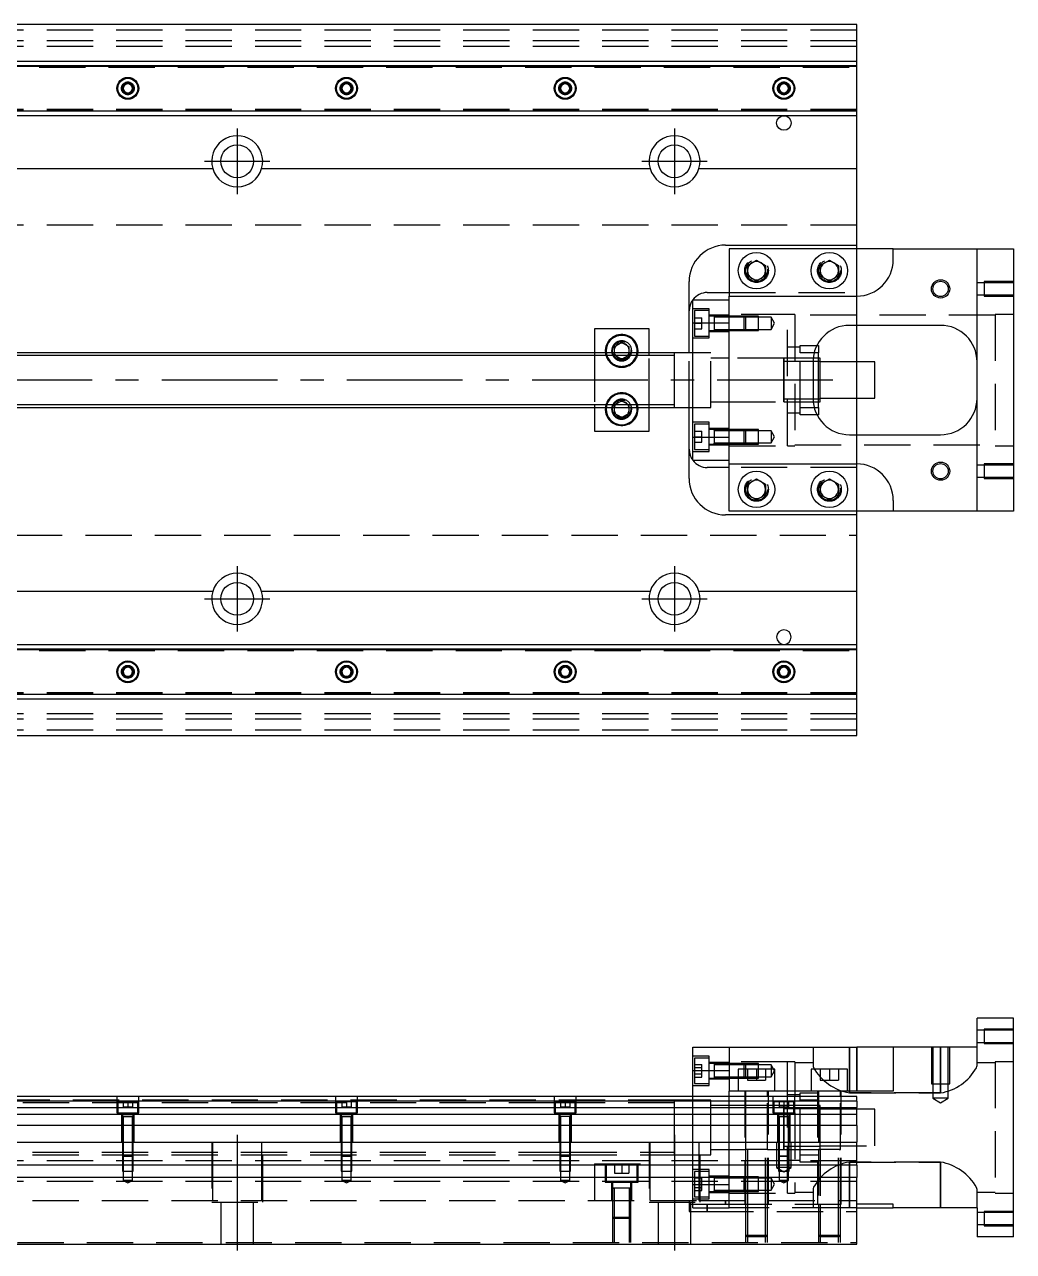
# Model space of a CAD drawing. Extents: x -14 to 951, y -279 to 102.
# Drawn here: x 471.7 to 743, y -239 to 97.5 of the extents above; entities that cross this region are included whole.
import ezdxf

# ---------------------------------------------------------------- set-up
doc = ezdxf.new("R2010")
doc.units = 0
doc.linetypes.add('CENTER', pattern=[50.8, 31.75, -6.35, 6.35, -6.35])
doc.linetypes.add('DASHED', pattern=[19.05, 12.7, -6.35])
doc.layers.get('0').update_dxf_attribs({"linetype": 'CONTINUOUS'})
doc.layers.add('CENTER', color=1, linetype='CENTER')

msp = doc.modelspace()

# ---------------------------------------------------------------- linework, layer by layer
at = {"color": 3, "linetype": 'DASHED'}
for p, q in [((700, 96), (0, 96)), ((700, 93), (0, 93)), ((700, 91.5), (0, 91.5)), ((418.5, 86.1), (700, 86.1)), ((418.5, 85.8), (700, 85.8)), ((450, 86.1147), (700, 86.1147)), ((498.5, 80), (498.516134, 80.21941)), ((558.5, 80), (558.516134, 80.21941)), ((618.5, 80), (618.516134, 80.21941)), ((681.477374, 80.25955), (681.5, 80)), ((700, 74.2), (418.5, 74.2)), ((700, 73.9), (418.5, 73.9)), ((700, 73.8853), (450, 73.8853)), ((700, 42.5), (12.1, 42.5)), ((700, 24), (700, 36)), ((675.477798, 30.364306), (675.5, 30)), ((689.5, 30), (689.520026, 30.346056)), ((735, 26.999994), (735, 23.000006)), ((743, 26.999994), (735, 26.999994)), ((665, 24), (700, 24)), ((700, 23), (700, 24)), ((735, 26.65), (733, 26.65)), ((743, 26.65), (735, 26.65)), ((665, 15.652476), (665, 22)), ((700, 15), (700, 23)), ((733, 23.35), (735, 23.35)), ((735, 23.35), (743, 23.35)), ((735, 23.000006), (743, 23.000006)), ((659.5, 19.55635), (655, 19.55635)), ((655.5, 19.05635), (655.5, 12.05635)), ((659.5, 19.05635), (655.5, 19.05635)), ((655.5, 17.05635), (657.5, 17.05635)), ((657.5, 15.55635), (657.5, 17.05635)), ((659.5, 11.55635), (659.5, 19.55635)), ((665, 17.80635), (659.5, 17.80635)), ((660.9, 17.55635), (659.5, 17.55635)), ((660.9, 17.55635), (660.895, 17.55635)), ((660.9, 17.556354), (660.9, 13.556344)), ((660.9, 17.55635), (660.9, 17.339888)), ((660.905, 17.55635), (660.9, 17.55635)), ((665, 17.55635), (660.9, 17.55635)), ((660.9, 17.339888), (660.9, 13.77281)), ((665, 17.20635), (660.9, 17.20635)), ((681, 18), (665, 18)), ((669.15, 17.55635), (665, 17.55635)), ((669.150006, 17.556344), (665, 17.556344)), ((669.5, 17.20635), (665, 17.20635)), ((669.15, 13.55635), (669.15, 17.55635)), ((669.5, 17.20635), (669.15, 17.55635)), ((673, 17.556344), (669.150006, 17.556344)), ((669.5, 17.20635), (669.5, 13.90635)), ((673, 17.20635), (669.5, 17.20635)), ((673, 13.556354), (673, 17.556344)), ((676.5, 17.20635), (673, 17.20635)), ((676.5, 17.20635), (676.5, 13.90635)), ((677.452628, 15.55635), (676.5, 17.20635)), ((681, -18), (681, 18)), ((683, 18), (681, 18)), ((683, 18), (683, -18)), ((738, 17.75), (683, 17.75)), ((738, 18), (738, -18)), ((743, 18), (738, 18)), ((655.5, 15.55635), (657.5, 15.55635)), ((655.5, 14.05635), (657.5, 14.05635)), ((657.5, 14.05635), (657.5, 15.55635)), ((659.5, 13.55635), (660.9, 13.55635)), ((660.895, 13.55635), (660.9, 13.55635)), ((660.9, 13.90635), (665, 13.90635)), ((660.9, 13.77281), (660.9, 13.55635)), ((660.9, 13.55635), (660.905, 13.55635)), ((660.9, 13.55635), (665, 13.55635)), ((665, 13.90635), (669.5, 13.90635)), ((665, 13.556354), (669.15, 13.556354)), ((665, 13.55635), (669.15, 13.55635)), ((669.15, 13.55635), (669.5, 13.90635)), ((669.15, 13.556354), (673, 13.556354)), ((669.5, 13.90635), (673, 13.90635)), ((673, 13.90635), (676.5, 13.90635)), ((676.5, 13.90635), (677.452628, 15.55635)), ((655, 11.55635), (659.5, 11.55635)), ((655.5, 12.05635), (659.5, 12.05635)), ((659.5, 13.30635), (665, 13.30635)), ((628, 7.5), (628, 6.75)), ((628, 6.75), (628, -6.75)), ((633.5, 6.8453), (633.5, 7.5)), ((633.665064, 6.75), (633.5, 6.8453)), ((635.5, 5.690598), (633.665064, 6.75)), ((637.334936, 6.75), (635.5, 5.690598)), ((637.5, 6.8453), (637.334936, 6.75)), ((637.5, 7.5), (637.5, 6.8453)), ((637.983582, 8.286038), (638, 8)), ((643, 6.75), (643, 7.5)), ((643, -6.75), (643, 6.75)), ((650, 7.5), (649.995, 7.5)), ((650.005, 7.5), (650, 7.5)), ((654, -7.5), (654, 7.5)), ((660, 7.5), (655, 7.5)), ((660, -7.5), (660, 7.5)), ((684.5, 9), (681, 9)), ((684.5, 9.5), (689.069714, 9.5)), ((684.5, 7.5), (684.5, 9.5)), ((684.5, -7.5), (684.5, 7.5)), ((688.317542, 7.5), (684.5, 7.5)), ((665, 6), (660, 6)), ((680, 6), (665, 6)), ((680, 6), (679.995, 6)), ((680, -6.000006), (680, 6.000006)), ((680, 6), (680, -6)), ((680.005, 6), (680, 6)), ((681, 6), (680, 6)), ((681, 5.125), (680, 5.125)), ((684.5, 6), (681, 6)), ((684.5, 5.125), (681, 5.125)), ((688.050126, 6), (684.5, 6)), ((688.000782, 5.125), (684.5, 5.125)), ((700, -5), (700, 5)), ((633.665064, -6.75), (635.5, -5.690598)), ((635.5, -5.690598), (637.334936, -6.75)), ((660, -6), (665, -6)), ((665, -6), (680, -6)), ((679.995, -6), (680, -6)), ((680, -5.125), (681, -5.125)), ((680, -6), (680.005, -6)), ((680, -6), (681, -6)), ((681, -5.125), (684.5, -5.125)), ((681, -6), (684.5, -6)), ((684.5, -5.125), (688.000782, -5.125)), ((684.5, -6), (688.050126, -6)), ((628, -6.75), (628, -7.5)), ((633.5, -6.8453), (633.665064, -6.75)), ((633.5, -7.5), (633.5, -6.8453)), ((637.334936, -6.75), (637.5, -6.8453)), ((637.5, -6.8453), (637.5, -7.5)), ((637.983582, -7.713962), (638, -8)), ((643, -7.5), (643, -6.75)), ((649.995, -7.5), (650, -7.5)), ((650, -7.5), (650.005, -7.5)), ((655, -7.5), (660, -7.5)), ((681, -9), (684.5, -9)), ((684.5, -7.5), (688.317542, -7.5)), ((684.5, -9.5), (684.5, -7.5)), ((689.069714, -9.5), (684.5, -9.5)), ((659.5, -11.55635), (655, -11.55635)), ((655.5, -12.05635), (655.5, -19.05635)), ((659.5, -12.05635), (655.5, -12.05635)), ((659.5, -19.55635), (659.5, -11.55635)), ((665, -13.30635), (659.5, -13.30635)), ((655.5, -14.05635), (657.5, -14.05635)), ((655.5, -15.55635), (657.5, -15.55635)), ((657.5, -15.55635), (657.5, -14.05635)), ((657.5, -17.05635), (657.5, -15.55635)), ((660.9, -13.55635), (659.5, -13.55635)), ((660.9, -13.55635), (660.895, -13.55635)), ((660.9, -13.556344), (660.9, -17.556354)), ((660.9, -13.55635), (660.9, -13.77281)), ((660.9, -13.773058), (660.9, -13.55635)), ((665, -13.55635), (660.9, -13.55635)), ((660.905, -13.55635), (660.9, -13.55635)), ((660.9, -13.77281), (660.9, -17.339888)), ((665, -13.90635), (660.9, -13.90635)), ((669.15, -13.55635), (665, -13.55635)), ((669.15, -13.556352), (665, -13.556354)), ((669.5, -13.90635), (665, -13.90635)), ((665, -22), (665, -15.652476)), ((669.15, -17.55635), (669.15, -13.55635)), ((669.5, -13.90635), (669.15, -13.55635)), ((673, -13.556354), (669.15, -13.556352)), ((669.5, -13.90635), (669.5, -17.20635)), ((673, -13.90635), (669.5, -13.90635)), ((673, -17.556344), (673, -13.556354)), ((676.5, -13.90635), (673, -13.90635)), ((676.5, -13.90635), (676.5, -17.20635)), ((677.452628, -15.55635), (676.5, -13.90635)), ((676.5, -17.20635), (677.452628, -15.55635)), ((700, -23), (700, -15)), ((655, -19.55635), (659.5, -19.55635)), ((655.5, -17.05635), (657.5, -17.05635)), ((655.5, -19.05635), (659.5, -19.05635)), ((659.5, -17.55635), (660.9, -17.55635)), ((659.5, -17.80635), (665, -17.80635)), ((660.895, -17.55635), (660.9, -17.55635)), ((660.9, -17.20635), (665, -17.20635)), ((660.9, -17.55635), (660.9, -17.339682)), ((660.9, -17.339888), (660.9, -17.55635)), ((660.9, -17.55635), (665, -17.55635)), ((660.9, -17.55635), (660.905, -17.55635)), ((665, -17.20635), (669.5, -17.20635)), ((665, -17.556344), (669.15, -17.556346)), ((665, -17.55635), (669.15, -17.55635)), ((665, -18), (681, -18)), ((669.15, -17.55635), (669.5, -17.20635)), ((669.15, -17.556346), (673, -17.556344)), ((669.5, -17.20635), (673, -17.20635)), ((673, -17.20635), (676.5, -17.20635)), ((681, -18), (683, -18)), ((683, -17.75), (738, -17.75)), ((738, -18), (743, -18)), ((700, -24), (700, -23)), ((735, -23.35), (733, -23.35)), ((735, -23.000006), (735, -26.999994)), ((743, -23.000006), (735, -23.000006)), ((743, -23.35), (735, -23.35)), ((700, -24), (665, -24)), ((700, -36), (700, -24)), ((733, -26.65), (735, -26.65)), ((735, -26.65), (743, -26.65)), ((669.5, -30), (669.520026, -29.653944)), ((695.477798, -29.635694), (695.5, -30)), ((735, -26.999994), (743, -26.999994)), ((12.1, -42.5), (700, -42.5)), ((418.5, -73.9), (700, -73.9)), ((450, -73.8853), (700, -73.8853)), ((418.5, -74.2), (700, -74.2)), ((501.477374, -79.74045), (501.5, -80)), ((561.477374, -79.74045), (561.5, -80)), ((621.477374, -79.74045), (621.5, -80)), ((678.5, -80), (678.516134, -79.78059)), ((700, -85.8), (418.5, -85.8)), ((700, -86.1), (418.5, -86.1)), ((700, -86.1147), (450, -86.1147)), ((700, -91.5), (0, -91.5)), ((700, -93), (0, -93)), ((700, -96), (0, -96)), ((735, -177.990006), (735, -181.989994)), ((743, -177.990006), (735, -177.990006)), ((735, -178.34), (733, -178.34)), ((733, -181.64), (735, -181.64)), ((743, -178.34), (735, -178.34)), ((735, -181.64), (743, -181.64)), ((688, -182.99), (688, -187.958778)), ((698, -195.499874), (698, -182.99)), ((698, -182.99), (698, -194.99)), ((700, -182.99), (700, -194.99)), ((720.500006, -182.99), (720.500006, -192.99)), ((720.9, -182.99), (720.9, -192.99)), ((723, -182.99), (723, -195.499874)), ((723, -195.499874), (723, -182.99)), ((725.1, -192.99), (725.1, -182.99)), ((725.499994, -192.99), (725.499994, -182.99)), ((733, -187.958778), (733, -182.99)), ((735, -181.989994), (743, -181.989994)), ((659.5, -185.43365), (655, -185.43365)), ((655.5, -185.93365), (655.5, -189.43365)), ((659.5, -185.93365), (655.5, -185.93365)), ((655.5, -187.7016), (657.5, -187.7016)), ((657.5, -188.567626), (657.5, -187.7016)), ((659.5, -193.43365), (659.5, -185.43365)), ((665, -187.18365), (659.5, -187.18365)), ((660.9, -187.43365), (659.5, -187.43365)), ((660.9, -187.43365), (660.895, -187.43365)), ((660.9, -187.43365), (660.9, -187.650318)), ((660.905, -187.43365), (660.9, -187.43365)), ((665, -187.43365), (660.9, -187.43365)), ((660.9, -187.650318), (660.9, -188.018664)), ((660.9, -188.018664), (660.9, -189.43365)), ((681, -186.99), (665, -186.99)), ((669.15, -187.43365), (665, -187.43365)), ((669.15, -187.433654), (665, -187.433656)), ((669.15, -188.99), (669.15, -187.43365)), ((669.5, -187.78365), (669.15, -187.43365)), ((673, -187.433656), (669.15, -187.433654)), ((669.5, -187.78365), (669.5, -188.99)), ((673, -187.78365), (669.5, -187.78365)), ((673, -188.99), (673, -187.433656)), ((676.5, -187.78365), (673, -187.78365)), ((676.5, -187.78365), (676.5, -191.08365)), ((677.452628, -189.43365), (676.5, -187.78365)), ((681, -194.99), (681, -186.99)), ((683, -186.99), (681, -186.99)), ((683, -186.99), (683, -196.49)), ((688, -187.24), (683, -187.24)), ((688, -187.958778), (688.034792, -188.2257)), ((688.034792, -188.2257), (688.13642, -188.531226)), ((732.823178, -188.624328), (732.954746, -188.26671)), ((732.954746, -188.26671), (733, -187.958778)), ((738, -187.24), (733, -187.24)), ((738, -186.99), (738, -222.99)), ((743, -186.99), (738, -186.99)), ((655.5, -188.567626), (657.5, -188.567626)), ((655.5, -189.43365), (655.5, -192.93365)), ((655.5, -190.299676), (657.5, -190.299676)), ((655.5, -191.165702), (657.5, -191.165702)), ((657.5, -190.299676), (657.5, -188.567626)), ((657.5, -191.165702), (657.5, -190.299676)), ((659.5, -191.43365), (660.9, -191.43365)), ((659.5, -191.68365), (665, -191.68365)), ((660.895, -191.43365), (660.9, -191.43365)), ((660.9, -189.43365), (660.9, -190.84871)), ((660.9, -190.84871), (660.9, -191.216942)), ((660.9, -191.216942), (660.9, -191.43365)), ((660.9, -191.43365), (660.905, -191.43365)), ((660.9, -191.43365), (665, -191.43365)), ((665, -191.433646), (667.5, -191.433646)), ((665, -191.43365), (667.5, -191.43365)), ((667.5, -191.433646), (669.15, -191.433648)), ((667.5, -191.43365), (669.15, -191.43365)), ((669.15, -189.43365), (669.15, -188.99)), ((669.15, -191.43365), (669.15, -189.43365)), ((669.15, -191.43365), (669.5, -191.08365)), ((669.15, -191.433648), (673, -191.433646)), ((669.5, -188.99), (669.5, -189.43365)), ((669.5, -189.43365), (669.5, -191.08365)), ((669.5, -191.08365), (673, -191.08365)), ((670, -188.99), (670, -191.99)), ((672.5, -188.99), (672.5, -191.99)), ((673, -191.433646), (673, -188.99)), ((673, -191.08365), (676.5, -191.08365)), ((675, -188.99), (675, -191.99)), ((676.5, -191.08365), (677.452628, -189.43365)), ((690, -188.99), (690, -191.99)), ((692.5, -188.99), (692.5, -191.99)), ((695, -188.99), (695, -191.99)), ((655, -193.43365), (659.5, -193.43365)), ((655.5, -192.93365), (659.5, -192.93365)), ((669.25, -194.99), (669.25, -225.99)), ((669.5, -194.99), (669.5, -196.49)), ((670, -191.99), (672.5, -191.99)), ((672.5, -191.99), (675, -191.99)), ((675.5, -196.49), (675.5, -194.99)), ((675.75, -225.99), (675.75, -194.99)), ((681, -196.49), (681, -194.99)), ((689.25, -194.99), (689.25, -225.99)), ((689.5, -194.99), (689.5, -196.49)), ((690, -191.99), (692.5, -191.99)), ((692.5, -191.99), (695, -191.99)), ((695.5, -196.49), (695.5, -194.99)), ((695.75, -225.99), (695.75, -194.99)), ((698, -194.99), (698, -195.499874)), ((720.500006, -192.99), (725.499994, -192.99)), ((720.9, -192.99), (720.9, -196.99)), ((725.1, -196.99), (725.1, -192.99)), ((650, -197.49), (443.5, -197.49)), ((617.25, -198.24), (443.5, -198.24)), ((497, -196.49), (497, -200.99)), ((502.75, -197.99), (497.25, -197.99)), ((497.25, -197.99), (497.25, -200.99)), ((498.75, -197.99), (498.75, -199.29)), ((500, -197.99), (500, -199.29)), ((501.25, -197.99), (501.25, -199.29)), ((502.75, -200.99), (502.75, -197.99)), ((503, -200.99), (503, -196.49)), ((557, -196.49), (557, -200.99)), ((562.75, -197.99), (557.25, -197.99)), ((557.25, -197.99), (557.25, -200.99)), ((558.75, -197.99), (558.75, -199.29)), ((560, -197.99), (560, -199.29)), ((561.25, -197.99), (561.25, -199.29)), ((562.75, -200.99), (562.75, -197.99)), ((563, -200.99), (563, -196.49)), ((617, -196.49), (617, -200.99)), ((622.75, -197.99), (617.25, -197.99)), ((617.25, -197.99), (617.25, -200.99)), ((622.75, -198.24), (617.25, -198.24)), ((618.75, -197.99), (618.75, -199.29)), ((620, -197.99), (620, -199.29)), ((621.25, -197.99), (621.25, -199.29)), ((622.75, -200.99), (622.75, -197.99)), ((650, -198.24), (622.75, -198.24)), ((623, -200.99), (623, -196.49)), ((650, -197.49), (649.995, -197.49)), ((650, -204.789932), (650, -197.489994)), ((650, -197.490668), (650, -197.49)), ((655, -197.49), (650, -197.49)), ((650.005, -197.49), (650, -197.49)), ((650, -198.038872), (650, -197.490668)), ((650, -204.78995), (650, -198.038872)), ((655, -208.99), (655, -196.49)), ((660, -197.49), (655, -197.49)), ((660, -204.99), (660, -197.49)), ((665, -208.99), (665, -196.49)), ((669.5, -196.49), (669.5, -208.99)), ((675.5, -210.995), (675.5, -196.49)), ((677, -196.49), (677, -200.99)), ((682.75, -197.99), (677.25, -197.99)), ((677.25, -197.99), (677.25, -200.99)), ((678.75, -197.99), (678.75, -199.29)), ((680, -197.99), (680, -199.29)), ((684.5, -195.99), (681, -195.99)), ((681, -197.99), (681, -196.49)), ((681, -204.99), (681, -197.99)), ((681.25, -197.99), (681.25, -199.29)), ((682.75, -200.99), (682.75, -197.99)), ((683, -200.99), (683, -196.49)), ((684.5, -195.49), (689.5, -195.49)), ((684.5, -196.49), (684.5, -195.49)), ((684.5, -197.49), (684.5, -196.49)), ((689.5, -197.49), (684.5, -197.49)), ((684.5, -212.49), (684.5, -197.49)), ((689.5, -196.49), (689.5, -210.995)), ((695.5, -210.995), (695.5, -196.49)), ((698, -195.499874), (723, -195.499874)), ((723, -195.499874), (698, -195.499874)), ((725.1, -196.99), (720.9, -196.99)), ((720.9, -196.99), (723, -198.202436)), ((723, -198.202436), (725.1, -196.99)), ((497, -200.99), (503, -200.99)), ((498.25, -200.99), (498.25, -208.99)), ((498.5, -200.99), (498.5, -201.99)), ((498.75, -199.29), (500, -199.29)), ((500, -199.29), (501.25, -199.29)), ((501.5, -201.99), (501.5, -200.99)), ((501.75, -208.99), (501.75, -200.99)), ((557, -200.99), (563, -200.99)), ((558.25, -200.99), (558.25, -208.99)), ((558.5, -200.99), (558.5, -201.99)), ((558.75, -199.29), (560, -199.29)), ((560, -199.29), (561.25, -199.29)), ((561.5, -201.99), (561.5, -200.99)), ((561.75, -208.99), (561.75, -200.99)), ((617, -200.99), (623, -200.99)), ((618.25, -200.99), (618.25, -208.99)), ((618.5, -200.99), (618.5, -201.99)), ((618.75, -199.29), (620, -199.29)), ((620, -199.29), (621.25, -199.29)), ((621.5, -201.99), (621.5, -200.99)), ((621.75, -208.99), (621.75, -200.99)), ((665, -198.99), (660, -198.99)), ((669.5, -198.99), (665, -198.99)), ((675.5, -198.99), (669.5, -198.99)), ((677.25, -198.99), (675.5, -198.99)), ((677, -200.99), (683, -200.99)), ((680.005, -198.99), (677.25, -198.99)), ((678.25, -200.99), (678.25, -208.99)), ((678.5, -200.99), (678.5, -201.99)), ((678.75, -199.29), (680, -199.29)), ((681, -198.99), (679.995, -198.99)), ((680, -210.990006), (680, -198.989994)), ((680, -198.99), (680, -204.789946)), ((680, -199.664966), (680, -198.99)), ((680, -199.29), (681.25, -199.29)), ((680, -199.865), (680, -210.115)), ((681, -199.865), (680, -199.865)), ((682.75, -198.99), (681, -198.99)), ((682.75, -199.865), (681, -199.865)), ((681.5, -201.99), (681.5, -200.99)), ((681.75, -208.99), (681.75, -200.99)), ((684.5, -198.99), (682.75, -198.99)), ((684.5, -199.865), (682.75, -199.865)), ((683, -200.99), (683, -222.99)), ((689.5, -198.99), (684.5, -198.99)), ((689.5, -199.865), (684.5, -199.865)), ((690, -198.99), (689.5, -198.99)), ((690, -199.865), (689.5, -199.865)), ((690, -204.99), (690, -198.99)), ((695.5, -199.99), (690, -199.99)), ((700, -199.99), (695.5, -199.99)), ((705, -199.99), (700, -199.99)), ((705, -204.99), (705, -199.99)), ((501.500006, -201.99), (498.499994, -201.99)), ((498.5, -201.985), (498.5, -201.99)), ((498.5, -201.99), (498.62467, -201.99)), ((498.624678, -201.99), (498.5, -201.99)), ((498.5, -201.99), (498.5, -201.995)), ((498.5, -201.99), (498.5, -208.99)), ((498.62467, -201.99), (501.375392, -201.99)), ((499.998804, -201.99), (498.624678, -201.99)), ((498.75, -201.99), (498.75, -208.99)), ((501.37533, -201.99), (499.998804, -201.99)), ((501.25, -208.99), (501.25, -201.99)), ((501.5, -201.99), (501.37533, -201.99)), ((501.375392, -201.99), (501.5, -201.99)), ((501.5, -201.99), (501.5, -201.985)), ((501.5, -201.995), (501.5, -201.99)), ((501.5, -208.99), (501.5, -201.99)), ((561.500006, -201.99), (558.499994, -201.99)), ((558.5, -201.985), (558.5, -201.99)), ((558.5, -201.99), (558.62467, -201.99)), ((558.624678, -201.99), (558.5, -201.99)), ((558.5, -201.99), (558.5, -201.995)), ((558.5, -201.99), (558.5, -208.99)), ((558.62467, -201.99), (561.375392, -201.99)), ((559.998804, -201.99), (558.624678, -201.99)), ((558.75, -201.99), (558.75, -208.99)), ((561.37533, -201.99), (559.998804, -201.99)), ((561.25, -208.99), (561.25, -201.99)), ((561.5, -201.99), (561.37533, -201.99)), ((561.375392, -201.99), (561.5, -201.99)), ((561.5, -201.99), (561.5, -201.985)), ((561.5, -201.995), (561.5, -201.99)), ((561.5, -208.99), (561.5, -201.99)), ((621.500006, -201.99), (618.499994, -201.99)), ((618.5, -201.985), (618.5, -201.99)), ((618.624678, -201.99), (618.5, -201.99)), ((618.5, -201.99), (618.5, -208.99)), ((618.5, -201.99), (618.5, -201.995)), ((619.998804, -201.99), (618.624678, -201.99)), ((618.75, -201.99), (618.75, -208.99)), ((621.37533, -201.99), (619.998804, -201.99)), ((621.25, -208.99), (621.25, -201.99)), ((621.5, -201.99), (621.37533, -201.99)), ((621.5, -201.99), (621.5, -201.985)), ((621.5, -208.99), (621.5, -201.99)), ((621.5, -201.995), (621.5, -201.99)), ((650, -208.99), (650, -204.789932)), ((650, -205.190038), (650, -204.78995)), ((650, -208.99023), (650, -205.190038)), ((660, -208.99), (660, -204.99)), ((681.500006, -201.99), (678.499994, -201.99)), ((679.998804, -201.99), (678.499994, -201.99)), ((678.5, -201.985), (678.5, -201.99)), ((678.5, -201.99), (678.62467, -201.99)), ((678.624678, -201.99), (678.5, -201.99)), ((678.5, -201.99), (678.5, -201.995)), ((678.5, -201.99), (678.5, -208.99)), ((678.62467, -201.99), (681.375392, -201.99)), ((679.998804, -201.99), (678.624678, -201.99)), ((678.75, -201.99), (678.75, -208.99)), ((681.500006, -201.99), (679.998804, -201.99)), ((681.37533, -201.99), (679.998804, -201.99)), ((680, -204.789946), (680, -210.99)), ((681, -222.99), (681, -204.99)), ((681.25, -208.99), (681.25, -201.99)), ((681.5, -201.99), (681.37533, -201.99)), ((681.375392, -201.99), (681.5, -201.99)), ((681.5, -201.99), (681.5, -201.985)), ((681.5, -201.995), (681.5, -201.99)), ((681.5, -208.99), (681.5, -201.99)), ((690, -210.99), (690, -204.99)), ((705, -209.99), (705, -204.99)), ((416.708204, -211.74), (618.5, -211.74)), ((498.5, -208.99), (498.5, -212.74)), ((498.500006, -208.99), (498.500002, -212.74)), ((498.75, -208.99), (498.75, -212.99)), ((501.25, -212.99), (501.25, -208.99)), ((501.499998, -212.74), (501.499994, -208.99)), ((501.5, -212.74), (501.5, -208.99)), ((523, -208.99), (523, -225.49)), ((523.291796, -215.29), (523.291796, -208.99)), ((536.708204, -208.99), (536.708204, -215.29)), ((537, -225.49), (537, -208.99)), ((558.5, -208.99), (558.5, -212.74)), ((558.500006, -208.99), (558.500002, -212.74)), ((558.75, -208.99), (558.75, -212.99)), ((561.25, -212.99), (561.25, -208.99)), ((561.499998, -212.74), (561.499994, -208.99)), ((561.5, -212.74), (561.5, -208.99)), ((618.5, -208.99), (618.5, -212.74)), ((618.5, -211.74), (618.75, -211.74)), ((618.500006, -208.99), (618.500006, -212.740006)), ((618.75, -208.99), (618.75, -212.99)), ((618.75, -211.74), (621.25, -211.74)), ((621.25, -212.99), (621.25, -208.99)), ((621.25, -211.74), (621.5, -211.74)), ((621.499994, -212.740006), (621.499994, -208.99)), ((621.5, -212.74), (621.5, -208.99)), ((621.5, -211.74), (643.291796, -211.74)), ((643, -208.99), (643, -225.49)), ((643.291796, -215.29), (643.291796, -208.99)), ((643.291796, -211.74), (650, -211.74)), ((650, -212.490006), (650, -208.99)), ((650, -211.941128), (650, -208.99023)), ((650, -212.49), (650, -211.941128)), ((655, -215.29), (655, -208.99)), ((656.708204, -208.99), (656.708204, -215.29)), ((657, -225.49), (657, -208.99)), ((660, -212.49), (660, -208.99)), ((660, -210.99), (665, -210.99)), ((665, -215.29), (665, -208.99)), ((665, -210.99), (669.39999, -210.99)), ((669.39999, -210.99), (669.5, -210.99)), ((675.500006, -210.99), (669.499994, -210.99)), ((669.5, -208.99), (669.5, -210.99)), ((669.5, -210.985), (669.5, -210.99)), ((669.849602, -210.99), (669.5, -210.99)), ((669.5, -210.99), (669.5, -210.995)), ((669.5, -210.99), (669.5, -215.29)), ((675.15035, -210.99), (669.849602, -210.99)), ((670, -210.99), (670, -215.29)), ((675, -225.99), (675, -210.99)), ((675.5, -210.99), (675.15035, -210.99)), ((675.5, -225.99), (675.5, -210.985)), ((675.500006, -210.99), (675.60001, -210.99)), ((675.60001, -210.99), (680.005, -210.99)), ((678, -208.99), (678, -215.99)), ((678, -208.99), (678, -215.99)), ((678.5, -208.99), (678.5, -212.74)), ((678.500006, -208.99), (678.500006, -212.740006)), ((678.75, -208.99), (678.75, -212.99)), ((679.995, -210.99), (689.39999, -210.99)), ((680, -210.990006), (680, -210.115)), ((680, -210.115), (690, -210.115)), ((680.005, -210.99), (689.5, -210.99)), ((681.25, -212.99), (681.25, -208.99)), ((681.499994, -212.740006), (681.499994, -208.99)), ((681.5, -212.74), (681.5, -208.99)), ((682, -215.99), (682, -208.99)), ((682, -215.99), (682, -208.99)), ((689.39999, -210.99), (689.5, -210.99)), ((689.5, -210.985), (689.5, -225.99)), ((689.5, -210.99), (689.84965, -210.99)), ((689.849602, -210.99), (689.5, -210.99)), ((695.15035, -210.99), (689.849602, -210.99)), ((690, -209.99), (705, -209.99)), ((690, -210.99), (690, -225.99)), ((695, -225.99), (695, -210.99)), ((695.150204, -210.99), (695.5, -210.99)), ((695.5, -210.99), (695.15035, -210.99)), ((695.5, -225.99), (695.5, -210.985)), ((700, -214.14), (0, -214.14)), ((416.708204, -212.49), (618.5, -212.49)), ((498.5, -212.74), (501.5, -212.74)), ((498.5, -212.74), (498.75, -212.99)), ((498.500002, -212.74), (498.500006, -215.29)), ((498.500006, -215.29), (498.500006, -216.99)), ((501.25, -212.99), (498.75, -212.99)), ((498.75, -212.99), (498.75, -216.99)), ((501.25, -212.99), (501.5, -212.74)), ((501.25, -216.99), (501.25, -212.99)), ((501.499994, -215.29), (501.499998, -212.74)), ((501.499994, -216.99), (501.499994, -215.29)), ((523.291796, -218.69), (523.291796, -215.29)), ((536.708204, -215.29), (536.708204, -218.69)), ((558.5, -212.74), (561.5, -212.74)), ((558.5, -212.74), (558.75, -212.99)), ((558.500002, -212.74), (558.500006, -215.29)), ((558.500006, -215.29), (558.500006, -216.99)), ((561.25, -212.99), (558.75, -212.99)), ((558.75, -212.99), (558.75, -216.99)), ((561.25, -212.99), (561.5, -212.74)), ((561.25, -216.99), (561.25, -212.99)), ((561.499994, -215.29), (561.499998, -212.74)), ((561.499994, -216.99), (561.499994, -215.29)), ((618.5, -212.49), (618.75, -212.49)), ((618.5, -212.74), (621.5, -212.74)), ((618.5, -212.74), (618.75, -212.99)), ((618.500006, -212.740006), (618.500006, -215.29)), ((618.500006, -215.29), (618.500006, -216.99)), ((618.75, -212.49), (621.25, -212.49)), ((621.25, -212.99), (618.75, -212.99)), ((618.75, -212.99), (618.75, -216.99)), ((621.25, -212.49), (621.5, -212.49)), ((621.25, -212.99), (621.5, -212.74)), ((621.25, -216.99), (621.25, -212.99)), ((621.499994, -215.29), (621.499994, -212.740006)), ((621.499994, -216.99), (621.499994, -215.29)), ((621.5, -212.49), (643.291796, -212.49)), ((628, -214.99), (628, -215.29)), ((628, -214.99), (643, -214.99)), ((628, -215.29), (628, -218.69)), ((631, -214.99), (631, -219.99)), ((631.25, -214.99), (631.25, -215.29)), ((631.25, -215.29), (631.25, -218.69)), ((633.5, -214.99), (633.5, -217.49)), ((635.5, -214.99), (635.5, -217.49)), ((637.5, -214.99), (637.5, -217.49)), ((639.75, -215.29), (639.75, -214.99)), ((639.75, -218.69), (639.75, -215.29)), ((640, -219.99), (640, -214.99)), ((643.291796, -212.49), (650, -212.49)), ((643.291796, -218.69), (643.291796, -215.29)), ((649.995, -212.49), (650, -212.49)), ((650, -212.49), (655, -212.49)), ((650, -212.49), (650.005, -212.49)), ((655, -212.49), (656.708204, -212.49)), ((655, -218.69), (655, -215.29)), ((656.708204, -212.49), (660, -212.49)), ((656.708204, -215.29), (656.708204, -218.69)), ((665, -218.69), (665, -215.29)), ((669.5, -215.29), (669.5, -218.69)), ((670, -215.29), (670, -218.69)), ((678.5, -212.74), (681.5, -212.74)), ((678.5, -212.74), (678.75, -212.99)), ((678.500006, -212.740006), (678.500006, -215.29)), ((678.500006, -215.29), (678.500006, -216.99)), ((681.25, -212.99), (678.75, -212.99)), ((678.75, -212.99), (678.75, -216.99)), ((681, -213.99), (684.5, -213.99)), ((681.25, -212.99), (681.5, -212.74)), ((681.25, -216.99), (681.25, -212.99)), ((681.499994, -215.29), (681.499994, -212.740006)), ((681.499994, -216.99), (681.499994, -215.29)), ((684.5, -212.49), (689.5, -212.49)), ((684.5, -214.49), (684.5, -212.49)), ((689.5, -214.49), (684.5, -214.49)), ((723, -214.480126), (698, -214.480126)), ((698, -214.480126), (723, -214.480126)), ((698, -226.99), (698, -214.480126)), ((698, -214.480126), (698, -225.99)), ((723, -214.480126), (723, -226.99)), ((723, -226.99), (723, -214.480126)), ((498.500006, -216.99), (501.499994, -216.99)), ((498.75, -216.99), (498.75, -219.49)), ((501.25, -219.49), (501.25, -216.99)), ((523.291796, -224.99), (523.291796, -218.69)), ((536.708204, -218.69), (536.708204, -224.99)), ((558.500006, -216.99), (561.499994, -216.99)), ((558.75, -216.99), (558.75, -219.49)), ((561.25, -219.49), (561.25, -216.99)), ((618.500006, -216.99), (621.499994, -216.99)), ((618.75, -216.99), (618.75, -219.49)), ((621.25, -219.49), (621.25, -216.99)), ((628, -218.69), (628, -224.99)), ((631.25, -218.69), (631.25, -219.99)), ((633.5, -217.49), (635.5, -217.49)), ((635.5, -217.49), (637.5, -217.49)), ((639.75, -219.99), (639.75, -218.69)), ((643.291796, -224.99), (643.291796, -218.69)), ((659.5, -216.54635), (655, -216.54635)), ((655, -220.642476), (655, -218.69)), ((655.5, -217.04635), (655.5, -218.69)), ((656.708204, -217.04635), (655.5, -217.04635)), ((655.5, -218.69), (655.5, -220.54635)), ((659.5, -217.04635), (656.708204, -217.04635)), ((656.708204, -218.69), (656.708204, -224.99)), ((659.5, -224.54635), (659.5, -216.54635)), ((665, -218.29635), (659.5, -218.29635)), ((660.9, -218.54635), (659.5, -218.54635)), ((660.9, -218.54635), (660.895, -218.54635)), ((660.9, -218.54635), (660.9, -218.689586)), ((665, -218.54635), (660.9, -218.54635)), ((660.905, -218.54635), (660.9, -218.54635)), ((660.9, -218.689586), (660.9, -218.763016)), ((669.15, -218.54635), (665, -218.54635)), ((669.15, -218.546352), (665, -218.546354)), ((665, -225.99), (665, -218.69)), ((669.15, -218.69), (669.15, -218.54635)), ((669.29365, -218.69), (669.15, -218.54635)), ((669.5, -218.546354), (669.15, -218.546352)), ((669.15, -220.54635), (669.15, -218.69)), ((669.5, -218.89635), (669.29365, -218.69)), ((670, -218.546354), (669.5, -218.546354)), ((669.5, -218.69), (669.5, -225.99)), ((673, -218.546354), (670, -218.546354)), ((670, -218.69), (670, -225.99)), ((673, -222.546344), (673, -218.546354)), ((682, -215.99), (678, -215.99)), ((678, -215.99), (680, -217.1447)), ((682, -215.99), (678, -215.99)), ((678, -215.99), (680, -217.1447)), ((678.500006, -216.99), (681.499994, -216.99)), ((678.75, -216.99), (678.75, -219.49)), ((680, -217.1447), (682, -215.99)), ((680, -217.1447), (682, -215.99)), ((681.25, -219.49), (681.25, -216.99)), ((700, -219.84), (0, -219.84)), ((501.25, -219.49), (498.75, -219.49)), ((498.75, -219.49), (500, -220.211688)), ((500, -220.211688), (501.25, -219.49)), ((561.25, -219.49), (558.75, -219.49)), ((558.75, -219.49), (560, -220.211688)), ((560, -220.211688), (561.25, -219.49)), ((621.25, -219.49), (618.75, -219.49)), ((618.75, -219.49), (620, -220.211688)), ((620, -220.211688), (621.25, -219.49)), ((631, -219.99), (640, -219.99)), ((632.75, -219.99), (632.75, -224.99)), ((638.000006, -221.59), (632.999994, -221.59)), ((633, -219.99), (633, -221.595)), ((633, -221.585), (633, -224.99)), ((633, -221.59), (633.257448, -221.59)), ((633.257468, -221.59), (633, -221.59)), ((637.742552, -221.59), (633.257468, -221.59)), ((633.4, -221.59), (633.4, -224.99)), ((637.6, -224.99), (637.6, -221.59)), ((638, -221.59), (637.742552, -221.59)), ((637.742602, -221.59), (638, -221.59)), ((638, -221.595), (638, -219.99)), ((638, -224.99), (638, -221.585)), ((638.25, -224.99), (638.25, -219.99)), ((655, -226.99), (655, -220.642476)), ((655, -220.642476), (665, -220.642476)), ((655.5, -218.814298), (657.5, -218.814298)), ((655.5, -219.680324), (657.5, -219.680324)), ((655.5, -220.54635), (655.5, -224.04635)), ((655.5, -221.412374), (657.5, -221.412374)), ((657.5, -219.680324), (657.5, -218.814298)), ((657.5, -221.412374), (657.5, -219.680324)), ((657.5, -222.2784), (657.5, -221.412374)), ((660.9, -218.763016), (660.9, -219.131362)), ((665, -218.89635), (660.9, -218.89635)), ((660.9, -219.13136), (660.9, -220.406302)), ((660.9, -219.131362), (660.9, -220.54635)), ((660.9, -220.54635), (660.9, -221.961408)), ((660.9, -220.686396), (660.9, -221.961412)), ((660.9, -221.961408), (660.9, -222.32964)), ((669.5, -218.89635), (665, -218.89635)), ((669.15, -222.54635), (669.15, -220.54635)), ((673, -218.89635), (669.5, -218.89635)), ((676.5, -218.89635), (673, -218.89635)), ((676.5, -218.89635), (676.5, -222.19635)), ((677.452628, -220.54635), (676.5, -218.89635)), ((676.5, -222.19635), (677.452628, -220.54635)), ((681.25, -219.49), (678.75, -219.49)), ((678.75, -219.49), (680, -220.211688)), ((680, -220.211688), (681.25, -219.49)), ((688.045254, -221.71329), (688, -222.021222)), ((688, -222.021222), (688, -226.99)), ((688.176822, -221.355672), (688.045254, -221.71329)), ((732.965208, -221.7543), (732.86358, -221.448774)), ((733, -222.021222), (732.965208, -221.7543)), ((733, -226.99), (733, -222.021222)), ((416.708204, -224.99), (643.291796, -224.99)), ((633, -224.99), (633, -229.59)), ((633.000006, -224.99), (633.000002, -229.59)), ((633.4, -224.99), (633.4, -229.99)), ((637.6, -229.99), (637.6, -224.99)), ((637.999998, -229.59), (637.999994, -224.99)), ((638, -229.59), (638, -224.99)), ((643.291796, -224.99), (656.708204, -224.99)), ((654, -224.99), (654, -225.99)), ((655, -224.54635), (659.5, -224.54635)), ((655.5, -222.2784), (657.5, -222.2784)), ((655.5, -224.04635), (659.5, -224.04635)), ((656.708204, -224.99), (700, -224.99)), ((659.5, -222.54635), (660.905, -222.54635)), ((659.5, -222.79635), (665, -222.79635)), ((660.895, -222.54635), (665, -222.546346)), ((660.9, -222.19635), (665, -222.19635)), ((660.9, -222.32964), (660.9, -222.54635)), ((660.9, -222.54635), (660.9, -222.329682)), ((664, -225.99), (664, -224.99)), ((664, -224.99), (664, -225.99)), ((665, -222.19635), (669.5, -222.19635)), ((665, -222.19635), (669.5, -222.19635)), ((665, -222.546344), (669.15, -222.546346)), ((665, -222.546346), (669.15, -222.54635)), ((665, -222.99), (681, -222.99)), ((665, -222.99), (681, -222.99)), ((669.15, -222.54635), (669.5, -222.19635)), ((669.15, -222.546346), (673, -222.546344)), ((669.5, -222.19635), (673, -222.19635)), ((673, -222.19635), (676.5, -222.19635)), ((681, -222.99), (683, -222.99)), ((683, -222.74), (688, -222.74)), ((733, -222.74), (738, -222.74)), ((738, -222.99), (743, -222.99)), ((523, -225.49), (537, -225.49)), ((525.5, -225.49), (525.5, -236.99)), ((534.5, -236.99), (534.5, -225.49)), ((643, -225.49), (657, -225.49)), ((645.5, -225.49), (645.5, -236.99)), ((654, -225.99), (664, -225.99)), ((654, -225.99), (654, -227.99)), ((654, -227.99), (659, -227.99)), ((654.5, -236.99), (654.5, -225.49)), ((655, -226.99), (665, -226.99)), ((659, -227.99), (659, -225.99)), ((659, -225.99), (659, -227.99)), ((659, -227.99), (700, -227.99)), ((664, -225.99), (700, -225.99)), ((665, -226.99), (665, -225.99)), ((695, -226.99), (665, -226.99)), ((669.5, -225.99), (669.5, -234.49)), ((669.500006, -225.99), (669.500002, -234.49)), ((670, -225.99), (670, -234.99)), ((675, -234.99), (675, -225.99)), ((675.499998, -234.49), (675.499994, -225.99)), ((675.5, -234.49), (675.5, -225.99)), ((689.5, -225.99), (689.5, -234.49)), ((689.500006, -225.99), (689.500002, -234.49)), ((690, -225.99), (690, -234.99)), ((695, -234.99), (695, -225.99)), ((695.5, -226.99), (695, -226.99)), ((695.499998, -234.49), (695.499994, -225.99)), ((695.5, -234.49), (695.5, -225.99)), ((700, -226.99), (695.5, -226.99)), ((698, -225.99), (698, -226.99)), ((735, -228.34), (733, -228.34)), ((735, -227.990006), (735, -231.989994)), ((743, -227.990006), (735, -227.990006)), ((743, -228.34), (735, -228.34)), ((633, -229.59), (638, -229.59)), ((633, -229.59), (633.4, -229.99)), ((633.000002, -229.59), (633.000006, -236.49)), ((637.6, -229.99), (633.4, -229.99)), ((633.4, -229.99), (633.4, -236.49)), ((637.6, -229.99), (638, -229.59)), ((637.6, -236.49), (637.6, -229.99)), ((637.999994, -236.49), (637.999998, -229.59)), ((733, -231.64), (735, -231.64)), ((735, -231.64), (743, -231.64)), ((735, -231.989994), (743, -231.989994)), ((669.5, -234.49), (675.5, -234.49)), ((669.5, -234.49), (670, -234.99)), ((669.500002, -234.49), (669.500006, -236.49)), ((675, -234.99), (670, -234.99)), ((670, -234.99), (670, -236.49)), ((675, -234.99), (675.5, -234.49)), ((675, -236.49), (675, -234.99)), ((675.499994, -236.49), (675.499998, -234.49)), ((689.5, -234.49), (695.5, -234.49)), ((689.5, -234.49), (690, -234.99)), ((689.500002, -234.49), (689.500006, -236.49)), ((695, -234.99), (690, -234.99)), ((690, -234.99), (690, -236.49)), ((695, -234.99), (695.5, -234.49)), ((695, -236.49), (695, -234.99)), ((695.499994, -236.49), (695.499998, -234.49)), ((12.499994, -236.49), (700, -236.49))]:
    msp.add_line(p, q, dxfattribs=at)
at = {"color": 7, "linetype": 'CONTINUOUS'}
for p, q in [((700, 97.5), (450, 97.5)), ((700, 87.5), (700, 97.5)), ((450, 87.5), (700, 87.5)), ((700, 86.247728), (700, 87.5)), ((450, 86.247728), (700, 86.247728)), ((700, 73.752272), (700, 86.247728)), ((498.75, 80.721688), (500, 81.443376)), ((500, 81.443376), (501.25, 80.721688)), ((558.75, 80.721688), (560, 81.443376)), ((560, 81.443376), (561.25, 80.721688)), ((618.75, 80.721688), (620, 81.443376)), ((620, 81.443376), (621.25, 80.721688)), ((678.75, 80.721688), (680, 81.443376)), ((680, 81.443376), (681.25, 80.721688)), ((498.75, 79.278312), (498.75, 80.721688)), ((500, 78.556624), (498.75, 79.278312)), ((501.25, 79.278312), (500, 78.556624)), ((501.25, 80.721688), (501.25, 79.278312)), ((558.75, 79.278312), (558.75, 80.721688)), ((560, 78.556624), (558.75, 79.278312)), ((561.25, 79.278312), (560, 78.556624)), ((561.25, 80.721688), (561.25, 79.278312)), ((618.75, 79.278312), (618.75, 80.721688)), ((620, 78.556624), (618.75, 79.278312)), ((621.25, 79.278312), (620, 78.556624)), ((621.25, 80.721688), (621.25, 79.278312)), ((678.75, 79.278312), (678.75, 80.721688)), ((680, 78.556624), (678.75, 79.278312)), ((681.25, 79.278312), (680, 78.556624)), ((681.25, 80.721688), (681.25, 79.278312)), ((700, 73.752272), (450, 73.752272)), ((700, 72.5), (450, 72.5)), ((700, 72.5), (700, 73.752272)), ((700, 58), (700, 72.5)), ((450, 58), (523.291796, 58)), ((536.708204, 58), (643.291796, 58)), ((656.708204, 58), (700, 58)), ((700, 37), (700, 58)), ((664, 37), (700, 37)), ((665, 36), (665, 23)), ((710, 36), (665, 36)), ((700, 36), (700, 37)), ((710, 33), (710, 36)), ((710, 36), (733, 36)), ((733, -36), (733, 36)), ((733, 36), (743, 36)), ((743, 36), (743, -36)), ((670, 31.443376), (672.5, 32.886752)), ((670, 28.556624), (670, 31.443376)), ((672.5, 32.886752), (675, 31.443376)), ((675, 31.443376), (675, 28.556624)), ((690, 31.443376), (692.5, 32.886752)), ((690, 28.556624), (690, 31.443376)), ((692.5, 32.886752), (695, 31.443376)), ((695, 31.443376), (695, 28.556624)), ((654, 7.5), (654, 27)), ((672.5, 27.113248), (670, 28.556624)), ((675, 28.556624), (672.5, 27.113248)), ((692.5, 27.113248), (690, 28.556624)), ((695, 28.556624), (692.5, 27.113248)), ((659, 24), (665, 24)), ((655, 22), (665, 22)), ((655, 15.652476), (655, 22)), ((665, 15.652476), (665, 23)), ((665, 23), (700, 23)), ((643, 14), (628, 14)), ((628, 14), (628, 7.5)), ((643, 7.5), (643, 14)), ((655, 15.652476), (665, 15.652476)), ((655, -15.652476), (655, 15.652476)), ((665, -15.652476), (665, 15.652476)), ((665, -15.652476), (665, 15.652476)), ((723, 15), (698, 15)), ((700, 5), (700, 15)), ((633.5, 9.1547), (635.5, 10.309402)), ((635.5, 10.309402), (637.5, 9.1547)), ((650, 7.5), (450, 7.5)), ((633.5, 7.5), (633.5, 9.1547)), ((637.5, 9.1547), (637.5, 7.5)), ((650, -7.500006), (650, 7.500006)), ((655, 7.5), (650, 7.5)), ((689.5, 7.5), (688.317542, 7.5)), ((689.069714, 9.5), (689.5, 9.5)), ((689.5, 9.5), (689.5, 7.5)), ((689.5, -7.5), (689.5, 7.5)), ((688, 5), (688, -5)), ((689.5, 5.125), (688.000782, 5.125)), ((689.5, 6), (688.050126, 6)), ((690, 6), (689.5, 6)), ((690, 5.125), (689.5, 5.125)), ((690, -6), (690, 6)), ((705, 5), (690, 5)), ((705, -5), (705, 5)), ((688.000782, -5.125), (689.5, -5.125)), ((688.050126, -6), (689.5, -6)), ((689.5, -5.125), (690, -5.125)), ((689.5, -6), (690, -6)), ((690, -5), (705, -5)), ((700, -15), (700, -5)), ((450, -7.5), (650, -7.5)), ((628, -7.5), (628, -14)), ((633.5, -9.1547), (633.5, -7.5)), ((635.5, -10.309402), (633.5, -9.1547)), ((637.5, -9.1547), (635.5, -10.309402)), ((637.5, -7.5), (637.5, -9.1547)), ((643, -14), (643, -7.5)), ((650, -7.5), (655, -7.5)), ((654, -27), (654, -7.5)), ((688.317542, -7.5), (689.5, -7.5)), ((689.5, -9.5), (689.069714, -9.5)), ((689.5, -7.5), (689.5, -9.5)), ((628, -14), (643, -14)), ((655, -15.652476), (665, -15.652476)), ((655, -22), (655, -15.652476)), ((660.9, -13.556344), (660.9, -17.556354)), ((665, -23), (665, -15.652476)), ((698, -15), (723, -15)), ((655, -22), (665, -22)), ((665, -23), (700, -23)), ((665, -36), (665, -23)), ((665, -24), (659, -24)), ((670, -28.556624), (672.5, -27.113248)), ((670, -31.443376), (670, -28.556624)), ((672.5, -27.113248), (675, -28.556624)), ((675, -28.556624), (675, -31.443376)), ((690, -28.556624), (692.5, -27.113248)), ((690, -31.443376), (690, -28.556624)), ((692.5, -27.113248), (695, -28.556624)), ((695, -28.556624), (695, -31.443376)), ((672.5, -32.886752), (670, -31.443376)), ((675, -31.443376), (672.5, -32.886752)), ((692.5, -32.886752), (690, -31.443376)), ((695, -31.443376), (692.5, -32.886752)), ((710, -33), (710, -36)), ((700, -37), (664, -37)), ((710, -36), (665, -36)), ((700, -37), (700, -36)), ((700, -58), (700, -37)), ((733, -36), (710, -36)), ((743, -36), (733, -36)), ((523.291796, -58), (450, -58)), ((643.291796, -58), (536.708204, -58)), ((700, -58), (656.708204, -58)), ((700, -72.5), (700, -58)), ((450, -72.5), (700, -72.5)), ((450, -73.752272), (700, -73.752272)), ((700, -73.752272), (700, -72.5)), ((700, -86.247728), (700, -73.752272)), ((498.75, -79.278312), (500, -78.556624)), ((498.75, -80.721688), (498.75, -79.278312)), ((500, -81.443376), (498.75, -80.721688)), ((500, -78.556624), (501.25, -79.278312)), ((501.25, -80.721688), (500, -81.443376)), ((501.25, -79.278312), (501.25, -80.721688)), ((558.75, -79.278312), (560, -78.556624)), ((558.75, -80.721688), (558.75, -79.278312)), ((560, -81.443376), (558.75, -80.721688)), ((560, -78.556624), (561.25, -79.278312)), ((561.25, -80.721688), (560, -81.443376)), ((561.25, -79.278312), (561.25, -80.721688)), ((618.75, -79.278312), (620, -78.556624)), ((618.75, -80.721688), (618.75, -79.278312)), ((620, -81.443376), (618.75, -80.721688)), ((620, -78.556624), (621.25, -79.278312)), ((621.25, -80.721688), (620, -81.443376)), ((621.25, -79.278312), (621.25, -80.721688)), ((678.75, -79.278312), (680, -78.556624)), ((678.75, -80.721688), (678.75, -79.278312)), ((680, -81.443376), (678.75, -80.721688)), ((680, -78.556624), (681.25, -79.278312)), ((681.25, -80.721688), (680, -81.443376)), ((681.25, -79.278312), (681.25, -80.721688)), ((700, -86.247728), (450, -86.247728)), ((700, -87.5), (700, -86.247728)), ((700, -87.5), (450, -87.5)), ((700, -97.5), (700, -87.5)), ((450, -97.5), (700, -97.5)), ((733, -182.99), (733, -174.99)), ((743, -174.99), (733, -174.99)), ((743, -234.99), (743, -174.99)), ((655, -182.99), (665, -182.99)), ((655, -189.337524), (655, -182.99)), ((665, -182.99), (665, -194.99)), ((665, -182.99), (700, -182.99)), ((700, -194.99), (700, -182.99)), ((710, -182.99), (700, -182.99)), ((710, -182.99), (710, -194.99)), ((733, -182.99), (710, -182.99)), ((660.9, -187.433646), (660.9, -188.01866)), ((665, -187.78365), (660.9, -187.78365)), ((660.9, -188.01866), (660.9, -189.293604)), ((669.5, -187.78365), (665, -187.78365)), ((655, -196.49), (655, -189.337524)), ((655, -189.337524), (665, -189.337524)), ((660.9, -189.293604), (660.9, -189.573698)), ((660.9, -189.573698), (660.9, -190.848714)), ((660.9, -190.848714), (660.9, -191.433656)), ((660.9, -191.08365), (665, -191.08365)), ((665, -191.08365), (667.5, -191.08365)), ((677.5, -188.99), (667.5, -188.99)), ((667.5, -188.99), (667.5, -194.99)), ((667.5, -191.08365), (669.5, -191.08365)), ((677.5, -194.99), (677.5, -188.99)), ((697.5, -188.99), (687.5, -188.99)), ((687.5, -188.99), (687.5, -194.99)), ((697.5, -194.99), (697.5, -188.99)), ((665, -196.49), (665, -194.99)), ((710, -194.99), (665, -194.99)), ((700, -196.49), (443.5, -196.49)), ((700, -197.742272), (443.5, -197.742272)), ((700, -197.742272), (700, -196.49)), ((700, -197.742272), (700, -199.51668)), ((443.5, -199.51668), (700, -199.51668)), ((700, -201.413076), (443.5, -201.413076)), ((680, -204.99), (680, -198.989994)), ((700, -201.413076), (700, -199.51668)), ((700, -204.467372), (700, -201.413076)), ((700, -204.467372), (443.5, -204.467372)), ((501.500006, -201.99), (498.499994, -201.99)), ((499.998804, -201.99), (498.499994, -201.99)), ((501.500006, -201.99), (499.998804, -201.99)), ((561.500006, -201.99), (558.499994, -201.99)), ((559.998804, -201.99), (558.499994, -201.99)), ((561.500006, -201.99), (559.998804, -201.99)), ((619.998804, -201.99), (618.499994, -201.99)), ((621.500006, -201.99), (619.998804, -201.99)), ((700, -204.467372), (700, -208.99)), ((0, -208.99), (700, -208.99)), ((695.500006, -210.99), (689.499994, -210.99)), ((700, -215.29), (700, -208.99)), ((700, -215.29), (0, -215.29)), ((700, -215.29), (700, -218.69)), ((700, -218.69), (0, -218.69)), ((660.9, -218.546344), (660.9, -218.69)), ((660.9, -218.69), (660.9, -219.13136)), ((700, -236.99), (700, -218.69)), ((638.000006, -221.59), (632.999994, -221.59)), ((660.9, -220.406302), (660.9, -220.686396)), ((660.9, -221.961412), (660.9, -222.546354)), ((669.5, -218.89635), (665, -218.89635)), ((710, -225.99), (700, -225.99)), ((700, -226.99), (710, -226.99)), ((710, -226.99), (710, -225.99)), ((733, -226.99), (710, -226.99)), ((733, -226.99), (733, -234.99)), ((743, -234.99), (733, -234.99)), ((0, -236.99), (700, -236.99))]:
    msp.add_line(p, q, dxfattribs=at)
at = {"color": 3, "linetype": 'CONTINUOUS'}
for p, q in [((650, 6.75), (450, 6.75)), ((450, -6.75), (650, -6.75))]:
    msp.add_line(p, q, dxfattribs=at)
at = {"color": 7, "linetype": 'CONTINUOUS'}
for centre, radius in [((500, 80), 3), ((500, 80), 2.75), ((560, 80), 3), ((560, 80), 2.75), ((620, 80), 3), ((620, 80), 2.75), ((680, 80), 3), ((680, 80), 2.75), ((680, 70.5), 2), ((530, 60), 4.5), ((650, 60), 4.5), ((672.5, 30), 5), ((692.5, 30), 5), ((723, 25), 2.1), ((723, -25), 2.1), ((672.5, -30), 5), ((692.5, -30), 5), ((530, -60), 4.5), ((650, -60), 4.5), ((500, -80), 3), ((500, -80), 2.75), ((560, -80), 3), ((560, -80), 2.75), ((620, -80), 3), ((620, -80), 2.75), ((680, -80), 3), ((680, -80), 2.75)]:
    msp.add_circle(centre, radius, dxfattribs=at)
at = {"color": 3, "linetype": 'DASHED'}
for centre, radius in [((500, 80), 1.75), ((500, 80), 1.5), ((560, 80), 1.75), ((560, 80), 1.5), ((620, 80), 1.75), ((620, 80), 1.5), ((680, 80), 1.75), ((680, 80), 1.5), ((672.5, 30), 3.25), ((672.5, 30), 3), ((692.5, 30), 3.25), ((692.5, 30), 3), ((635.5, 8), 2.5), ((635.5, -8), 2.5), ((672.5, -30), 3.25), ((692.5, -30), 3.25), ((672.5, -30), 3), ((692.5, -30), 3), ((500, -80), 1.75), ((500, -80), 1.5), ((560, -80), 1.75), ((560, -80), 1.5), ((620, -80), 1.75), ((620, -80), 1.5), ((680, -80), 1.75), ((680, -80), 1.5)]:
    msp.add_circle(centre, radius, dxfattribs=at)
at = {"color": 3, "linetype": 'CONTINUOUS'}
for centre in [(723, 25), (723, -25)]:
    msp.add_circle(centre, 2.5, dxfattribs=at)
at = {"color": 7, "linetype": 'CONTINUOUS'}
for centre, radius, start, end in [((500, 80), 1.25, 120, 180), ((500, 80), 1.25, 60, 120), ((500, 80), 1.25, 0, 60), ((560, 80), 1.25, 120, 180), ((560, 80), 1.25, 60, 120), ((560, 80), 1.25, 0, 60), ((620, 80), 1.25, 120, 180), ((620, 80), 1.25, 60, 120), ((620, 80), 1.25, 0, 60), ((680, 80), 1.25, 120, 180), ((680, 80), 1.25, 60, 120), ((680, 80), 1.25, 0, 60), ((500, 80), 1.25, 180, 240), ((500, 80), 1.25, 240, 300), ((500, 80), 1.25, 300, 0), ((560, 80), 1.25, 180, 240), ((560, 80), 1.25, 240, 300), ((560, 80), 1.25, 300, 0), ((620, 80), 1.25, 180, 240), ((620, 80), 1.25, 240, 300), ((620, 80), 1.25, 300, 0), ((680, 80), 1.25, 180, 240), ((680, 80), 1.25, 240, 300), ((680, 80), 1.25, 300, 0), ((530, 60), 7, 343.39845, 196.60155), ((650, 60), 7, 343.39845, 196.60155), ((530, 60), 7, 196.60155, 343.39845), ((650, 60), 7, 196.60155, 343.39845), ((664, 27), 10, 90, 180), ((672.5, 30), 2.5, 120, 180), ((672.5, 30), 2.5, 60, 120), ((672.5, 30), 2.5, 0, 60), ((692.5, 30), 2.5, 120, 180), ((692.5, 30), 2.5, 60, 120), ((692.5, 30), 2.5, 0, 60), ((700, 33), 10, 270, 0), ((672.5, 30), 2.5, 180, 240), ((672.5, 30), 2.5, 240, 300), ((672.5, 30), 2.5, 300, 0), ((692.5, 30), 2.5, 180, 240), ((692.5, 30), 2.5, 240, 300), ((692.5, 30), 2.5, 300, 0), ((659, 19), 5, 90, 143.130102), ((659, 19), 5, 143.130102, 180), ((698, 5), 10, 90, 180), ((723, 5), 10, 0, 90), ((635.5, 8), 4.5, 0, 186.37937), ((635.5, 8), 4.25, 0, 186.756327), ((635.5, 8), 2.1, 77.75279, 102.24721), ((635.5, 8), 2.1, 162.24721, 180), ((635.5, 8), 2.1, 180, 193.774147), ((635.5, 8), 2.1, 193.774147, 197.75279), ((635.5, 8), 2.1, 137.75279, 162.24721), ((635.5, 8), 2.1, 197.75279, 216.529607), ((635.5, 8), 2.1, 216.529607, 222.24721), ((635.5, 8), 2.1, 102.24721, 137.75279), ((635.5, 8), 2.1, 42.24721, 77.75279), ((635.5, 8), 2.1, 17.75279, 42.24721), ((635.5, 8), 2.1, 317.75279, 323.470393), ((635.5, 8), 2.1, 323.470393, 342.24721), ((635.5, 8), 2.1, 346.225853, 17.75279), ((635.5, 8), 2.1, 342.24721, 346.225853), ((635.5, 8), 4.25, 353.243673, 0), ((635.5, 8), 4.5, 353.62063, 0), ((635.5, 8), 2.1, 222.24721, 257.75279), ((635.5, 8), 2.1, 257.75279, 282.24721), ((635.5, 8), 2.1, 282.24721, 317.75279), ((635.5, -8), 2.1, 137.75279, 143.470393), ((635.5, -8), 2.1, 102.24721, 137.75279), ((635.5, -8), 2.1, 77.75279, 102.24721), ((635.5, -8), 2.1, 42.24721, 77.75279), ((635.5, -8), 2.1, 36.529607, 42.24721), ((698, -5), 10, 180, 270), ((723, -5), 10, 270, 0), ((635.5, -8), 4.5, 173.62063, 0), ((635.5, -8), 4.25, 173.243673, 0), ((635.5, -8), 2.1, 166.225853, 180), ((635.5, -8), 2.1, 180, 197.75279), ((635.5, -8), 2.1, 162.24721, 166.225853), ((635.5, -8), 2.1, 143.470393, 162.24721), ((635.5, -8), 2.1, 197.75279, 222.24721), ((635.5, -8), 2.1, 222.24721, 257.75279), ((635.5, -8), 2.1, 257.75279, 282.24721), ((635.5, -8), 2.1, 282.24721, 317.75279), ((635.5, -8), 2.1, 317.75279, 342.24721), ((635.5, -8), 2.1, 17.75279, 36.529607), ((635.5, -8), 2.1, 13.774147, 17.75279), ((635.5, -8), 2.1, 342.24721, 13.774147), ((635.5, -8), 4.25, 0, 6.756327), ((635.5, -8), 4.5, 0, 6.37937), ((659, -19), 5, 180, 216.869898), ((659, -19), 5, 216.869898, 270), ((700, -33), 10, 0, 90), ((664, -27), 10, 180, 270), ((672.5, -30), 2.5, 120, 180), ((672.5, -30), 2.5, 180, 240), ((672.5, -30), 2.5, 60, 120), ((672.5, -30), 2.5, 0, 60), ((672.5, -30), 2.5, 300, 0), ((692.5, -30), 2.5, 120, 180), ((692.5, -30), 2.5, 180, 240), ((692.5, -30), 2.5, 60, 120), ((692.5, -30), 2.5, 0, 60), ((692.5, -30), 2.5, 300, 0), ((672.5, -30), 2.5, 240, 300), ((692.5, -30), 2.5, 240, 300), ((530, -60), 7, 16.60155, 163.39845), ((650, -60), 7, 16.60155, 163.39845), ((530, -60), 7, 163.39845, 16.60155), ((650, -60), 7, 163.39845, 16.60155), ((680, -70.5), 2, 90, 270), ((680, -70.5), 2, 270, 90), ((500, -80), 1.25, 120, 180), ((500, -80), 1.25, 180, 240), ((500, -80), 1.25, 60, 120), ((500, -80), 1.25, 0, 60), ((500, -80), 1.25, 300, 0), ((560, -80), 1.25, 120, 180), ((560, -80), 1.25, 180, 240), ((560, -80), 1.25, 60, 120), ((560, -80), 1.25, 0, 60), ((560, -80), 1.25, 300, 0), ((620, -80), 1.25, 120, 180), ((620, -80), 1.25, 180, 240), ((620, -80), 1.25, 60, 120), ((620, -80), 1.25, 0, 60), ((620, -80), 1.25, 300, 0), ((680, -80), 1.25, 120, 180), ((680, -80), 1.25, 180, 240), ((680, -80), 1.25, 60, 120), ((680, -80), 1.25, 0, 60), ((680, -80), 1.25, 300, 0), ((500, -80), 1.25, 240, 300), ((560, -80), 1.25, 240, 300), ((620, -80), 1.25, 240, 300), ((680, -80), 1.25, 240, 300)]:
    msp.add_arc(centre, radius, start, end, dxfattribs=at)
at = {"color": 3, "linetype": 'DASHED'}
for centre, radius, start, end in [((635.5, 8), 2.75, 349.524318, 180), ((635.5, 8), 4.5, 186.37937, 196.12762), ((635.5, 8), 4.5, 196.12762, 343.87238), ((635.5, 8), 4.25, 186.756327, 197.104635), ((635.5, 8), 4.25, 197.104635, 342.895365), ((635.5, 8), 2.75, 180, 190.475682), ((635.5, 8), 2.75, 190.475682, 207.035692), ((635.5, 8), 2.75, 207.035692, 332.964308), ((635.5, 8), 2.75, 332.964308, 349.524318), ((635.5, 8), 4.25, 342.895365, 353.243673), ((635.5, 8), 4.5, 343.87238, 353.62063), ((635.5, -8), 4.5, 16.12762, 163.87238), ((635.5, -8), 4.25, 17.104635, 162.895365), ((635.5, -8), 2.75, 27.035692, 152.964308), ((635.5, -8), 4.5, 163.87238, 173.62063), ((635.5, -8), 4.25, 162.895365, 173.243673), ((635.5, -8), 2.75, 180, 10.475682), ((635.5, -8), 2.75, 169.524318, 180), ((635.5, -8), 2.75, 152.964308, 169.524318), ((635.5, -8), 2.75, 10.475682, 27.035692), ((635.5, -8), 4.25, 6.756327, 17.104635), ((635.5, -8), 4.5, 6.37937, 16.12762), ((700.333832, -181.731627), 13.964648, 209.13802648, 260.37933944), ((720.794189, -181.893383), 13.784128, 279.20837209, 330.77035528), ((700.205811, -228.086617), 13.784128, 99.20837209, 150.77035528), ((720.666168, -228.248373), 13.964648, 29.13802648, 80.37933944)]:
    msp.add_arc(centre, radius, start, end, dxfattribs=at)
at = {"layer": 'CENTER', "color": 1, "linetype": 'CENTER'}
for p, q in [((530, 69), (530, 51)), ((650, 69), (650, 51)), ((521, 60), (539, 60)), ((641, 60), (659, 60)), ((693.445, 0), (-13.795, 0)), ((530, -51), (530, -69)), ((650, -51), (650, -69)), ((521, -60), (539, -60)), ((641, -60), (659, -60)), ((530, -206.99), (530, -238.99)), ((650, -206.99), (650, -238.99))]:
    msp.add_line(p, q, dxfattribs=at)

doc.saveas('drawing.dxf')
